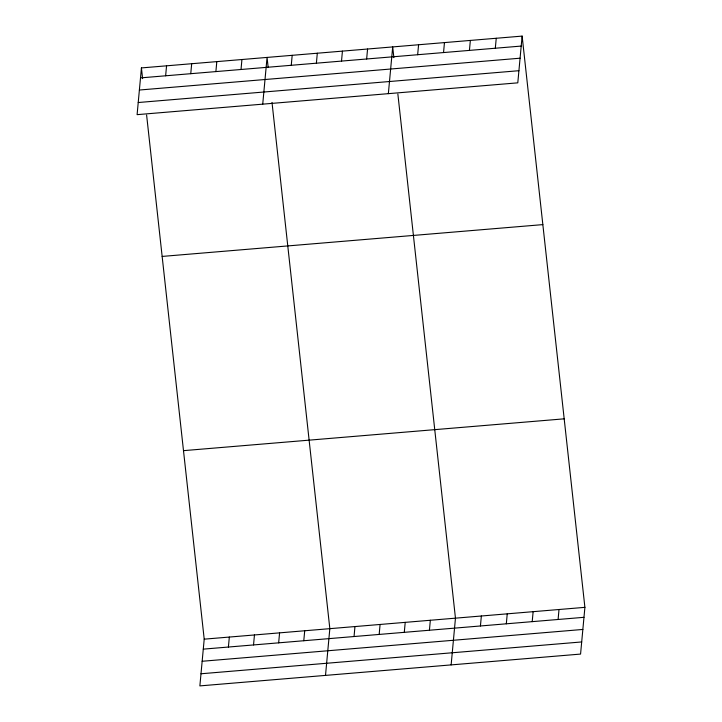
<?xml version="1.0" encoding="UTF-8"?>
<svg xmlns="http://www.w3.org/2000/svg" width="722" height="722" viewBox="0 0 722 722"><rect width="100%" height="100%" fill="white"/><g stroke="black" fill="none" stroke-linecap="round" stroke-linejoin="round"><path stroke-width="1.08" d="M141.431 67.922L137.099 114.654L517.791 82.84L522.132 36.1L141.431 67.922L142.604 78.635M165.636 75.792L166.556 65.819M190.761 73.698L191.682 63.716M215.887 71.595L216.808 61.623M241.013 69.492L241.933 59.52M146.611 115.051L204.209 639.16L199.868 685.9L580.569 654.078L584.901 607.346L522.132 36.1M262.727 104.158L267.059 57.417L268.124 67.056M228.405 647.038L229.334 637.066M291.264 65.296L292.184 55.323M253.53 644.936L254.46 634.963M316.389 63.193L317.31 53.22M278.656 642.842L279.585 632.86M341.515 61.09L342.436 51.118M303.781 640.739L304.711 630.766M366.641 58.996L367.57 49.015M325.505 675.395L329.837 628.663L272.004 102.407M388.355 93.652L392.696 46.921L393.869 57.634M354.042 636.533L354.962 626.561M417.659 54.728L418.579 44.755M379.167 634.439L380.088 624.467M443.543 52.562L444.463 42.589M404.293 632.337L405.213 622.364M469.426 50.405L470.356 40.432M429.419 630.234L430.339 620.261M495.319 48.239L496.24 38.266M451.133 664.899L455.465 618.158L397.867 94.05M480.428 625.974L481.357 616.001M506.321 623.808L507.241 613.835M532.204 621.642L533.134 611.669M558.088 619.485L559.018 609.503M140.501 77.895L521.203 46.073M139.382 90.024L520.084 58.202M138.218 102.524L518.919 70.702M162.143 256.427L542.845 224.614M183.487 450.654L564.189 418.832M204.209 639.16L584.901 607.346M203.279 649.141L583.981 617.319M202.151 661.271L582.853 629.449M200.996 673.77L581.697 641.948"/></g></svg>
